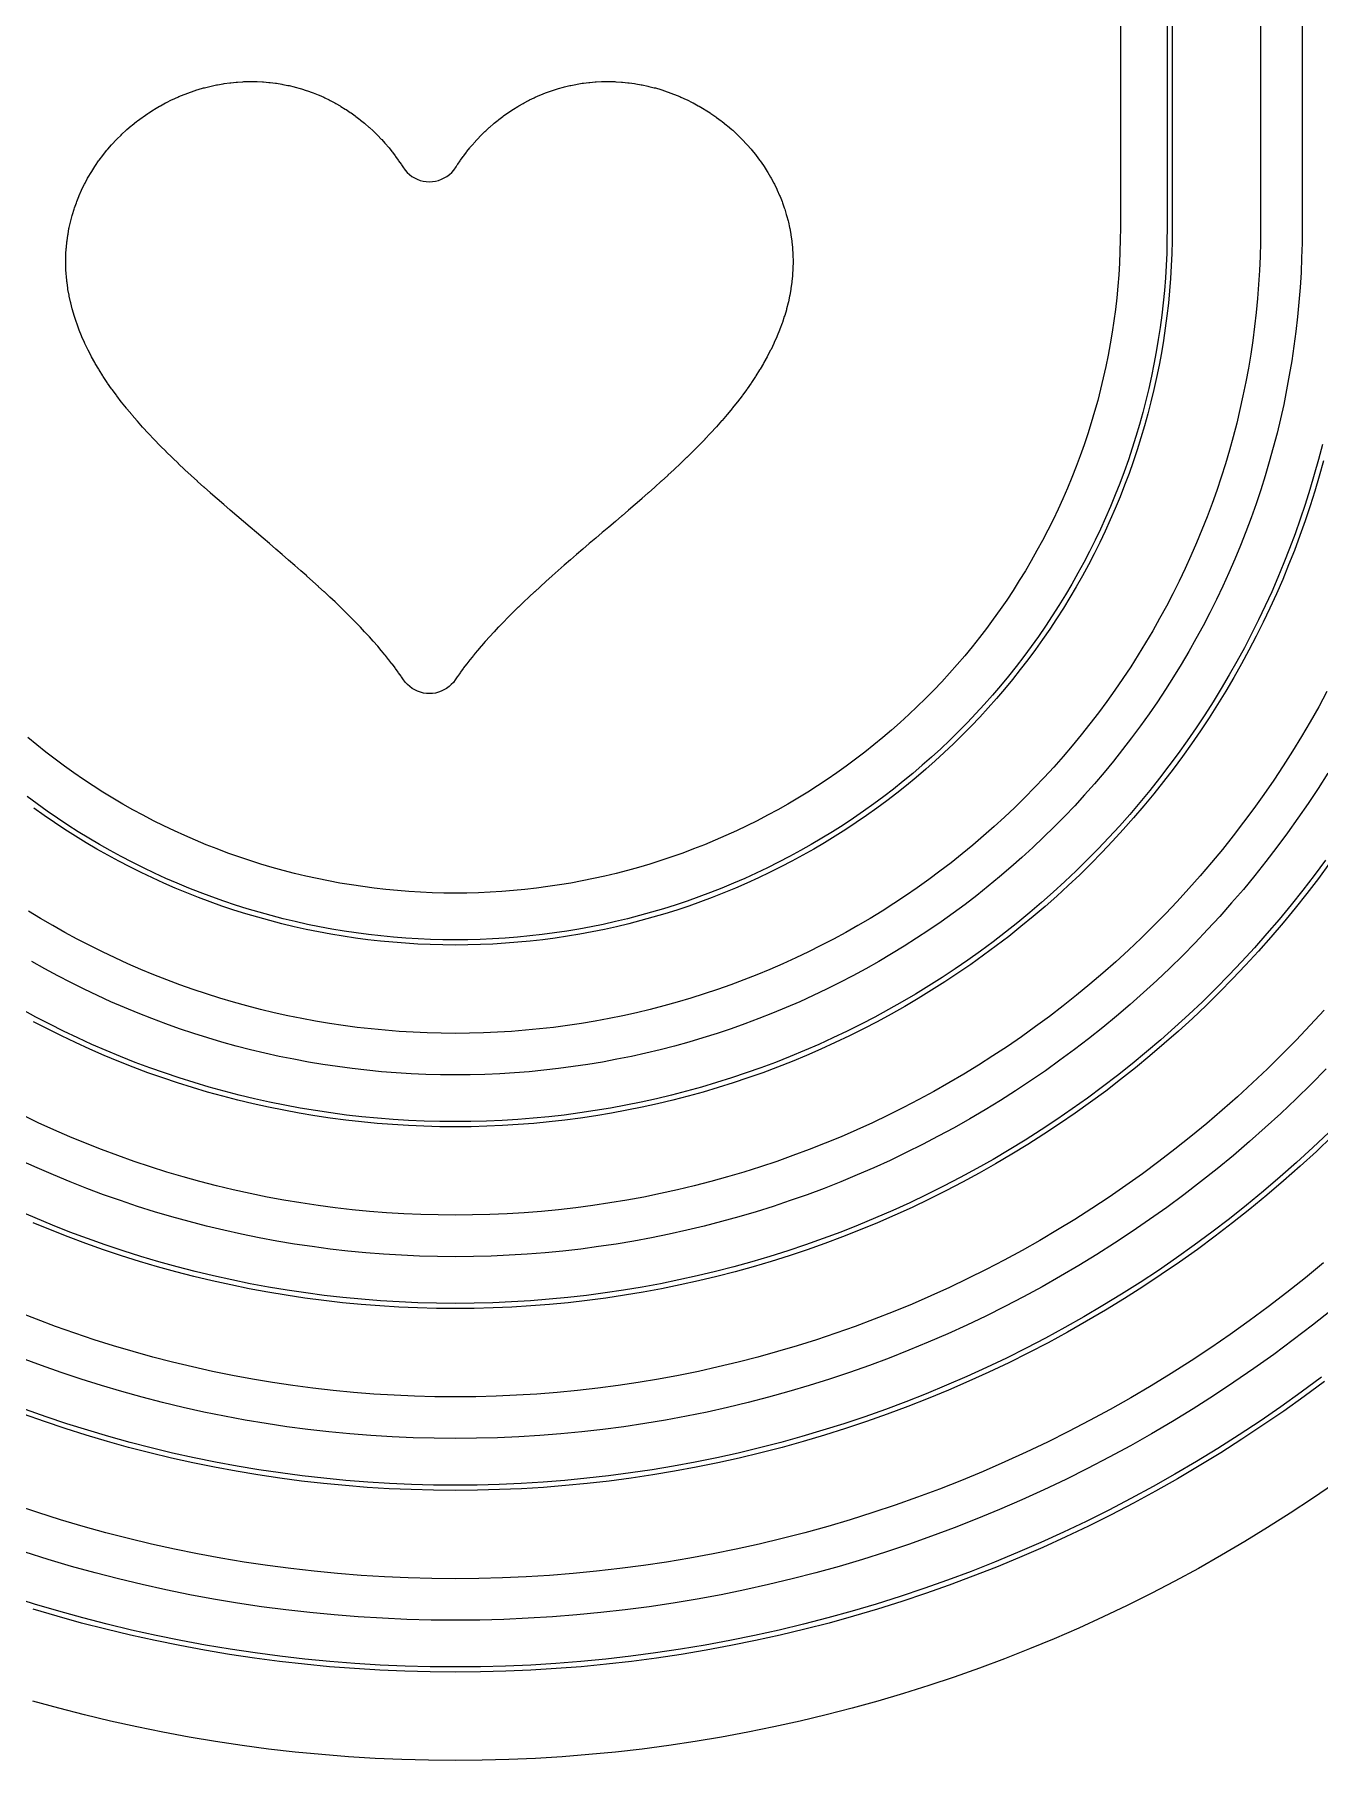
# Model space of a CAD drawing. Header units: metres. Extents: x 9 to 1211, y 9 to 2781.
# Drawn here: x 835 to 1082.3, y 1401 to 1733.3 of the extents above; entities that cross this region are included whole.
import ezdxf

# ---------------------------------------------------------------- set-up
doc = ezdxf.new("R2010")
doc.units = ezdxf.units.M
for name, color, linetype in [('ACIKLIK', 5, 'Continuous'), ('CAM_SABLON', 4, 'Continuous'), ('DIS_KENAR_V91_Z3', 1, 'Continuous'), ('LAMBA_T4_Z4', 3, 'Continuous')]:
    doc.layers.add(name, color=color, linetype=linetype)

msp = doc.modelspace()

# ---------------------------------------------------------------- linework, layer by layer
at = {"layer": 'ACIKLIK'}
for points in [[(1044, 2485.88), (1044, 1696.12), (1043.98, 1693.77), (1043.92, 1691.53), (1043.82, 1689.3), (1043.69, 1687.07), (1043.51, 1684.84), (1043.3, 1682.62), (1043.04, 1680.4), (1042.75, 1678.19), (1042.42, 1675.98), (1042.05, 1673.77), (1041.65, 1671.58), (1041.2, 1669.39), (1040.72, 1667.21), (1040.2, 1665.03), (1039.64, 1662.87), (1039.04, 1660.72), (1038.41, 1658.58), (1037.73, 1656.45), (1037.03, 1654.33), (1036.28, 1652.22), (1035.5, 1650.13), (1034.68, 1648.05), (1033.82, 1645.99), (1032.93, 1643.94), (1032.01, 1641.91), (1031.04, 1639.89), (1030.05, 1637.89), (1029.02, 1635.91), (1027.95, 1633.94), (1026.85, 1632), (1025.72, 1630.08), (1024.55, 1628.17), (1023.35, 1626.29), (1022.12, 1624.42), (1020.85, 1622.58), (1019.55, 1620.76), (1018.22, 1618.97), (1016.86, 1617.2), (1015.47, 1615.45), (1014.05, 1613.72), (1012.6, 1612.03), (1011.12, 1610.35), (1009.61, 1608.7), (1008.07, 1607.08), (1006.51, 1605.49), (1004.92, 1603.93), (1003.3, 1602.39), (1001.65, 1600.88), (999.97, 1599.4), (998.28, 1597.95), (996.55, 1596.53), (994.8, 1595.14), (993.03, 1593.78), (991.24, 1592.45), (989.42, 1591.15), (987.58, 1589.88), (985.71, 1588.65), (983.83, 1587.45), (981.92, 1586.28), (980, 1585.15), (978.06, 1584.05), (976.09, 1582.98), (974.11, 1581.95), (972.11, 1580.96), (970.09, 1579.99), (968.06, 1579.07), (966.01, 1578.18), (963.95, 1577.32), (961.87, 1576.5), (959.78, 1575.72), (957.67, 1574.97), (955.55, 1574.27), (953.42, 1573.59), (951.28, 1572.96), (949.13, 1572.36), (946.97, 1571.8), (944.79, 1571.28), (942.61, 1570.8), (940.42, 1570.35), (938.23, 1569.95), (936.02, 1569.58), (933.81, 1569.25), (931.6, 1568.96), (929.38, 1568.7), (927.16, 1568.49), (924.93, 1568.31), (922.7, 1568.18), (920.47, 1568.08), (918.23, 1568.02), (916, 1568), (913.77, 1568.02), (911.53, 1568.08), (909.3, 1568.18), (907.07, 1568.31), (904.84, 1568.49), (902.62, 1568.7), (900.4, 1568.96), (898.19, 1569.25), (895.98, 1569.58), (893.77, 1569.95), (891.58, 1570.35), (889.39, 1570.8), (887.21, 1571.28), (885.03, 1571.8), (882.87, 1572.36), (880.72, 1572.96), (878.58, 1573.59), (876.45, 1574.27), (874.33, 1574.97), (872.22, 1575.72), (870.13, 1576.5), (868.05, 1577.32), (865.99, 1578.18), (863.94, 1579.07), (861.91, 1579.99), (859.89, 1580.96), (857.89, 1581.95), (855.91, 1582.98), (853.94, 1584.05), (852, 1585.15), (850.08, 1586.28), (848.17, 1587.45), (846.29, 1588.65), (844.42, 1589.88), (842.58, 1591.15), (840.76, 1592.45), (838.97, 1593.78), (837.2, 1595.14), (835.45, 1596.53), (833.72, 1597.95)], [(1079, 2485.88), (1079, 1696.12), (1078.97, 1693.16), (1078.9, 1690.31), (1078.78, 1687.47), (1078.6, 1684.63), (1078.38, 1681.79), (1078.11, 1678.96), (1077.78, 1676.14), (1077.41, 1673.31), (1076.99, 1670.5), (1076.52, 1667.7), (1076, 1664.9), (1075.44, 1662.11), (1074.82, 1659.33), (1074.16, 1656.57), (1073.44, 1653.81), (1072.68, 1651.07), (1071.88, 1648.34), (1071.02, 1645.63), (1070.12, 1642.93), (1069.17, 1640.25), (1068.17, 1637.59), (1067.13, 1634.94), (1066.04, 1632.31), (1064.91, 1629.7), (1063.73, 1627.11), (1062.5, 1624.55), (1061.23, 1622), (1059.92, 1619.48), (1058.56, 1616.98), (1057.16, 1614.5), (1055.72, 1612.05), (1054.23, 1609.62), (1052.7, 1607.22), (1051.13, 1604.85), (1049.52, 1602.51), (1047.87, 1600.19), (1046.18, 1597.9), (1044.44, 1595.65), (1042.67, 1593.42), (1040.86, 1591.23), (1039.02, 1589.06), (1037.13, 1586.93), (1035.21, 1584.83), (1033.25, 1582.77), (1031.26, 1580.74), (1029.23, 1578.75), (1027.17, 1576.79), (1025.07, 1574.87), (1022.94, 1572.98), (1020.77, 1571.14), (1018.58, 1569.33), (1016.35, 1567.56), (1014.1, 1565.82), (1011.81, 1564.13), (1009.49, 1562.48), (1007.15, 1560.87), (1004.78, 1559.3), (1002.38, 1557.77), (999.95, 1556.28), (997.5, 1554.84), (995.02, 1553.44), (992.52, 1552.08), (990, 1550.77), (987.45, 1549.5), (984.89, 1548.27), (982.3, 1547.09), (979.69, 1545.96), (977.06, 1544.87), (974.41, 1543.83), (971.75, 1542.83), (969.07, 1541.88), (966.37, 1540.98), (963.66, 1540.12), (960.93, 1539.32), (958.19, 1538.56), (955.43, 1537.84), (952.67, 1537.18), (949.89, 1536.56), (947.1, 1536), (944.3, 1535.48), (941.5, 1535.01), (938.69, 1534.59), (935.86, 1534.22), (933.04, 1533.89), (930.21, 1533.62), (927.37, 1533.4), (924.53, 1533.22), (921.69, 1533.1), (918.84, 1533.03), (916, 1533), (913.16, 1533.03), (910.31, 1533.1), (907.47, 1533.22), (904.63, 1533.4), (901.79, 1533.62), (898.96, 1533.89), (896.14, 1534.22), (893.31, 1534.59), (890.5, 1535.01), (887.7, 1535.48), (884.9, 1536), (882.11, 1536.56), (879.33, 1537.18), (876.57, 1537.84), (873.81, 1538.56), (871.07, 1539.32), (868.34, 1540.12), (865.63, 1540.98), (862.93, 1541.88), (860.25, 1542.83), (857.59, 1543.83), (854.94, 1544.87), (852.31, 1545.96), (849.7, 1547.09), (847.11, 1548.27), (844.55, 1549.5), (842, 1550.77), (839.48, 1552.08), (836.98, 1553.44), (834.5, 1554.84)], [(1083.91, 1591.08), (1082.06, 1588.16), (1080.15, 1585.28), (1078.19, 1582.43), (1076.18, 1579.62), (1074.13, 1576.84), (1072.03, 1574.1), (1069.87, 1571.4), (1067.68, 1568.73), (1065.43, 1566.1), (1063.14, 1563.51), (1060.81, 1560.97), (1058.43, 1558.46), (1056.01, 1555.99), (1053.54, 1553.57), (1051.03, 1551.19), (1048.49, 1548.86), (1045.9, 1546.57), (1043.27, 1544.32), (1040.6, 1542.13), (1037.9, 1539.97), (1035.16, 1537.87), (1032.38, 1535.82), (1029.57, 1533.81), (1026.72, 1531.85), (1023.84, 1529.94), (1020.92, 1528.09), (1017.98, 1526.28), (1015, 1524.53), (1011.99, 1522.83), (1008.95, 1521.18), (1005.89, 1519.58), (1002.8, 1518.04), (999.68, 1516.55), (996.53, 1515.12), (993.36, 1513.74), (990.17, 1512.42), (986.96, 1511.15), (983.72, 1509.94), (980.46, 1508.79), (977.19, 1507.69), (973.89, 1506.65), (970.58, 1505.67), (967.25, 1504.75), (963.9, 1503.88), (960.54, 1503.08), (957.17, 1502.33), (953.78, 1501.64), (950.38, 1501.01), (946.97, 1500.44), (943.56, 1499.93), (940.13, 1499.48), (936.7, 1499.09), (933.26, 1498.75), (929.81, 1498.48), (926.36, 1498.27), (922.91, 1498.12), (919.46, 1498.03), (916, 1498), (912.54, 1498.03), (909.09, 1498.12), (905.64, 1498.27), (902.19, 1498.48), (898.74, 1498.75), (895.3, 1499.09), (891.87, 1499.48), (888.44, 1499.93), (885.03, 1500.44), (881.62, 1501.01), (878.22, 1501.64), (874.83, 1502.33), (871.46, 1503.08), (868.1, 1503.88), (864.75, 1504.75), (861.42, 1505.67), (858.11, 1506.65), (854.81, 1507.69), (851.54, 1508.79), (848.28, 1509.94), (845.04, 1511.15), (841.83, 1512.42), (838.64, 1513.74), (835.47, 1515.12), (832.32, 1516.55)], [(1083.61, 1534.15), (1080.76, 1531.24), (1077.85, 1528.39), (1074.9, 1525.6), (1071.91, 1522.85), (1068.86, 1520.15), (1065.77, 1517.51), (1062.63, 1514.93), (1059.45, 1512.39), (1056.22, 1509.92), (1052.95, 1507.5), (1049.64, 1505.14), (1046.29, 1502.84), (1042.9, 1500.59), (1039.47, 1498.41), (1036, 1496.28), (1032.5, 1494.22), (1028.96, 1492.21), (1025.39, 1490.27), (1021.78, 1488.4), (1018.14, 1486.58), (1014.47, 1484.83), (1010.77, 1483.14), (1007.04, 1481.52), (1003.28, 1479.97), (999.5, 1478.48), (995.69, 1477.05), (991.86, 1475.7), (988, 1474.4), (984.12, 1473.18), (980.22, 1472.03), (976.3, 1470.94), (972.37, 1469.92), (968.41, 1468.97), (964.44, 1468.09), (960.46, 1467.28), (956.46, 1466.54), (952.45, 1465.87), (948.43, 1465.27), (944.4, 1464.74), (940.36, 1464.28), (936.31, 1463.89), (932.25, 1463.57), (928.19, 1463.32), (924.13, 1463.14), (920.07, 1463.04), (916, 1463), (911.93, 1463.04), (907.87, 1463.14), (903.81, 1463.32), (899.75, 1463.57), (895.69, 1463.89), (891.64, 1464.28), (887.6, 1464.74), (883.57, 1465.27), (879.55, 1465.87), (875.54, 1466.54), (871.54, 1467.28), (867.56, 1468.09), (863.59, 1468.97), (859.63, 1469.92), (855.7, 1470.94), (851.78, 1472.03), (847.88, 1473.18), (844, 1474.4), (840.14, 1475.7), (836.31, 1477.05), (832.5, 1478.48)], [(1084.66, 1487.73), (1081, 1484.81), (1077.29, 1481.97), (1073.53, 1479.18), (1069.72, 1476.47), (1065.86, 1473.82), (1061.96, 1471.24), (1058.02, 1468.72), (1054.03, 1466.28), (1050, 1463.91), (1045.93, 1461.6), (1041.82, 1459.37), (1037.67, 1457.21), (1033.48, 1455.12), (1029.26, 1453.11), (1025.01, 1451.17), (1020.72, 1449.31), (1016.39, 1447.52), (1012.04, 1445.8), (1007.66, 1444.16), (1003.25, 1442.6), (998.82, 1441.12), (994.36, 1439.71), (989.87, 1438.38), (985.36, 1437.13), (980.83, 1435.96), (976.29, 1434.87), (971.72, 1433.86), (967.14, 1432.92), (962.54, 1432.07), (957.92, 1431.3), (953.3, 1430.61), (948.66, 1430), (944.01, 1429.47), (939.36, 1429.02), (934.69, 1428.65), (930.03, 1428.37), (925.35, 1428.16), (920.68, 1428.04), (916, 1428), (911.32, 1428.04), (906.65, 1428.16), (901.97, 1428.37), (897.31, 1428.65), (892.64, 1429.02), (887.99, 1429.47), (883.34, 1430), (878.7, 1430.61), (874.08, 1431.3), (869.46, 1432.07), (864.86, 1432.92), (860.28, 1433.86), (855.71, 1434.87), (851.17, 1435.96), (846.64, 1437.13), (842.13, 1438.38), (837.64, 1439.71), (833.18, 1441.12)]]:
    msp.add_lwpolyline(points, dxfattribs=at)
at = {"layer": 'CAM_SABLON'}
for points in [[(1053, 2485.92), (1053, 1696.08), (1052.98, 1693.61), (1052.92, 1691.22), (1052.81, 1688.83), (1052.67, 1686.44), (1052.48, 1684.06), (1052.25, 1681.68), (1051.98, 1679.3), (1051.67, 1676.93), (1051.31, 1674.57), (1050.92, 1672.21), (1050.48, 1669.86), (1050.01, 1667.52), (1049.49, 1665.18), (1048.93, 1662.86), (1048.33, 1660.54), (1047.69, 1658.24), (1047.01, 1655.95), (1046.29, 1653.66), (1045.54, 1651.4), (1044.74, 1649.14), (1043.9, 1646.9), (1043.02, 1644.68), (1042.11, 1642.47), (1041.16, 1640.28), (1040.16, 1638.1), (1039.13, 1635.94), (1038.07, 1633.8), (1036.96, 1631.68), (1035.82, 1629.58), (1034.64, 1627.5), (1033.43, 1625.44), (1032.18, 1623.4), (1030.9, 1621.38), (1029.58, 1619.39), (1028.22, 1617.42), (1026.83, 1615.47), (1025.41, 1613.55), (1023.96, 1611.65), (1022.47, 1609.78), (1020.95, 1607.94), (1019.39, 1606.12), (1017.81, 1604.33), (1016.19, 1602.57), (1014.55, 1600.83), (1012.87, 1599.13), (1011.17, 1597.45), (1009.43, 1595.81), (1007.67, 1594.19), (1005.88, 1592.61), (1004.06, 1591.05), (1002.22, 1589.53), (1000.35, 1588.04), (998.45, 1586.59), (996.53, 1585.17), (994.58, 1583.78), (992.61, 1582.42), (990.62, 1581.1), (988.6, 1579.82), (986.56, 1578.57), (984.5, 1577.36), (982.42, 1576.18), (980.32, 1575.04), (978.2, 1573.93), (976.06, 1572.87), (973.9, 1571.84), (971.72, 1570.84), (969.53, 1569.89), (967.32, 1568.98), (965.1, 1568.1), (962.86, 1567.26), (960.6, 1566.46), (958.34, 1565.71), (956.05, 1564.99), (953.76, 1564.31), (951.46, 1563.67), (949.14, 1563.07), (946.82, 1562.51), (944.48, 1561.99), (942.14, 1561.52), (939.79, 1561.08), (937.43, 1560.69), (935.07, 1560.33), (932.7, 1560.02), (930.32, 1559.75), (927.94, 1559.52), (925.56, 1559.33), (923.17, 1559.19), (920.78, 1559.08), (918.39, 1559.02), (916, 1559), (913.61, 1559.02), (911.22, 1559.08), (908.83, 1559.19), (906.44, 1559.33), (904.06, 1559.52), (901.68, 1559.75), (899.3, 1560.02), (896.93, 1560.33), (894.57, 1560.69), (892.21, 1561.08), (889.86, 1561.52), (887.52, 1561.99), (885.18, 1562.51), (882.86, 1563.07), (880.54, 1563.67), (878.24, 1564.31), (875.95, 1564.99), (873.66, 1565.71), (871.4, 1566.46), (869.14, 1567.26), (866.9, 1568.1), (864.68, 1568.98), (862.47, 1569.89), (860.28, 1570.84), (858.1, 1571.84), (855.94, 1572.87), (853.8, 1573.93), (851.68, 1575.04), (849.58, 1576.18), (847.5, 1577.36), (845.44, 1578.57), (843.4, 1579.82), (841.38, 1581.1), (839.39, 1582.42), (837.42, 1583.78), (835.47, 1585.17), (833.55, 1586.59)], [(1082.89, 1654.39), (1082.14, 1651.48), (1081.34, 1648.59), (1080.48, 1645.71), (1079.58, 1642.85), (1078.63, 1640), (1077.63, 1637.17), (1076.58, 1634.36), (1075.47, 1631.57), (1074.33, 1628.79), (1073.13, 1626.04), (1071.88, 1623.31), (1070.59, 1620.6), (1069.25, 1617.91), (1067.87, 1615.25), (1066.43, 1612.61), (1064.96, 1610), (1063.43, 1607.41), (1061.86, 1604.85), (1060.25, 1602.32), (1058.59, 1599.82), (1056.89, 1597.35), (1055.15, 1594.9), (1053.36, 1592.49), (1051.54, 1590.11), (1049.67, 1587.76), (1047.76, 1585.44), (1045.81, 1583.16), (1043.82, 1580.91), (1041.79, 1578.7), (1039.73, 1576.52), (1037.62, 1574.38), (1035.48, 1572.27), (1033.3, 1570.21), (1031.09, 1568.18), (1028.84, 1566.19), (1026.56, 1564.24), (1024.24, 1562.33), (1021.89, 1560.46), (1019.51, 1558.64), (1017.1, 1556.85), (1014.65, 1555.11), (1012.18, 1553.41), (1009.68, 1551.75), (1007.15, 1550.14), (1004.59, 1548.57), (1002, 1547.04), (999.39, 1545.57), (996.75, 1544.13), (994.09, 1542.75), (991.4, 1541.41), (988.69, 1540.12), (985.96, 1538.87), (983.21, 1537.67), (980.43, 1536.53), (977.64, 1535.42), (974.83, 1534.37), (972, 1533.37), (969.15, 1532.42), (966.29, 1531.52), (963.41, 1530.66), (960.52, 1529.86), (957.61, 1529.11), (954.69, 1528.41), (951.76, 1527.76), (948.82, 1527.16), (945.87, 1526.61), (942.91, 1526.12), (939.94, 1525.67), (936.96, 1525.28), (933.98, 1524.94), (930.99, 1524.66), (928, 1524.42), (925, 1524.24), (922, 1524.11), (919, 1524.03), (916, 1524), (913, 1524.03), (910, 1524.11), (907, 1524.24), (904, 1524.42), (901.01, 1524.66), (898.02, 1524.94), (895.04, 1525.28), (892.06, 1525.67), (889.09, 1526.12), (886.13, 1526.61), (883.18, 1527.16), (880.24, 1527.76), (877.31, 1528.41), (874.39, 1529.11), (871.48, 1529.86), (868.59, 1530.66), (865.71, 1531.52), (862.85, 1532.42), (860, 1533.37), (857.17, 1534.37), (854.36, 1535.42), (851.57, 1536.53), (848.79, 1537.67), (846.04, 1538.87), (843.31, 1540.12), (840.6, 1541.41), (837.91, 1542.75), (835.25, 1544.13), (832.61, 1545.57)], [(1083.47, 1574.33), (1081.32, 1571.42), (1079.12, 1568.56), (1076.87, 1565.73), (1074.57, 1562.94), (1072.22, 1560.2), (1069.83, 1557.49), (1067.39, 1554.83), (1064.9, 1552.21), (1062.37, 1549.63), (1059.79, 1547.1), (1057.17, 1544.61), (1054.51, 1542.17), (1051.8, 1539.78), (1049.06, 1537.43), (1046.27, 1535.13), (1043.44, 1532.88), (1040.58, 1530.68), (1037.67, 1528.53), (1034.73, 1526.44), (1031.75, 1524.39), (1028.74, 1522.4), (1025.69, 1520.45), (1022.61, 1518.57), (1019.5, 1516.73), (1016.36, 1514.95), (1013.18, 1513.23), (1009.98, 1511.56), (1006.74, 1509.95), (1003.48, 1508.39), (1000.19, 1506.9), (996.88, 1505.46), (993.54, 1504.07), (990.18, 1502.75), (986.8, 1501.48), (983.39, 1500.28), (979.97, 1499.13), (976.52, 1498.05), (973.06, 1497.02), (969.58, 1496.05), (966.08, 1495.15), (962.56, 1494.31), (959.04, 1493.52), (955.5, 1492.8), (951.95, 1492.15), (948.38, 1491.55), (944.81, 1491.02), (941.23, 1490.54), (937.64, 1490.13), (934.04, 1489.79), (930.44, 1489.5), (926.83, 1489.28), (923.22, 1489.13), (919.61, 1489.03), (916, 1489), (912.39, 1489.03), (908.78, 1489.13), (905.17, 1489.28), (901.56, 1489.5), (897.96, 1489.79), (894.36, 1490.13), (890.77, 1490.54), (887.19, 1491.02), (883.62, 1491.55), (880.05, 1492.15), (876.5, 1492.8), (872.96, 1493.52), (869.44, 1494.31), (865.92, 1495.15), (862.42, 1496.05), (858.94, 1497.02), (855.48, 1498.05), (852.03, 1499.13), (848.61, 1500.28), (845.2, 1501.48), (841.82, 1502.75), (838.46, 1504.07), (835.12, 1505.46), (831.81, 1506.9)], [(1084.11, 1521.92), (1081.04, 1519.01), (1077.93, 1516.16), (1074.77, 1513.36), (1071.55, 1510.62), (1068.3, 1507.93), (1064.99, 1505.3), (1061.64, 1502.73), (1058.24, 1500.22), (1054.81, 1497.77), (1051.32, 1495.37), (1047.8, 1493.04), (1044.24, 1490.77), (1040.64, 1488.57), (1037, 1486.42), (1033.32, 1484.34), (1029.61, 1482.33), (1025.87, 1480.38), (1022.09, 1478.49), (1018.27, 1476.67), (1014.43, 1474.92), (1010.56, 1473.24), (1006.65, 1471.62), (1002.72, 1470.07), (998.77, 1468.6), (994.79, 1467.19), (990.78, 1465.84), (986.75, 1464.57), (982.7, 1463.38), (978.63, 1462.25), (974.54, 1461.19), (970.44, 1460.2), (966.31, 1459.29), (962.18, 1458.45), (958.02, 1457.68), (953.86, 1456.98), (949.68, 1456.36), (945.49, 1455.8), (941.3, 1455.33), (937.09, 1454.92), (932.88, 1454.59), (928.67, 1454.33), (924.45, 1454.15), (920.22, 1454.04), (916, 1454), (911.78, 1454.04), (907.55, 1454.15), (903.33, 1454.33), (899.12, 1454.59), (894.91, 1454.92), (890.7, 1455.33), (886.51, 1455.8), (882.32, 1456.36), (878.14, 1456.98), (873.98, 1457.68), (869.82, 1458.45), (865.69, 1459.29), (861.56, 1460.2), (857.46, 1461.19), (853.37, 1462.25), (849.3, 1463.38), (845.25, 1464.57), (841.22, 1465.84), (837.21, 1467.19), (833.23, 1468.6)], [(1082.7, 1474.78), (1078.82, 1471.9), (1074.88, 1469.1), (1070.9, 1466.36), (1066.86, 1463.69), (1062.79, 1461.09), (1058.67, 1458.57), (1054.5, 1456.11), (1050.29, 1453.73), (1046.04, 1451.42), (1041.76, 1449.19), (1037.43, 1447.03), (1033.06, 1444.95), (1028.67, 1442.95), (1024.23, 1441.02), (1019.77, 1439.17), (1015.27, 1437.4), (1010.74, 1435.71), (1006.18, 1434.09), (1001.6, 1432.56), (996.99, 1431.1), (992.35, 1429.73), (987.69, 1428.44), (983.01, 1427.23), (978.31, 1426.1), (973.59, 1425.05), (968.85, 1424.09), (964.1, 1423.21), (959.33, 1422.41), (954.55, 1421.7), (949.76, 1421.07), (944.95, 1420.52), (940.14, 1420.05), (935.32, 1419.68), (930.5, 1419.38), (925.67, 1419.17), (920.83, 1419.04), (916, 1419), (911.17, 1419.04), (906.33, 1419.17), (901.5, 1419.38), (896.68, 1419.68), (891.86, 1420.05), (887.05, 1420.52), (882.24, 1421.07), (877.45, 1421.7), (872.67, 1422.41), (867.9, 1423.21), (863.15, 1424.09), (858.41, 1425.05), (853.69, 1426.1), (848.99, 1427.23), (844.31, 1428.44), (839.65, 1429.73), (835.01, 1431.1), (830.4, 1432.56)]]:
    msp.add_lwpolyline(points, dxfattribs=at)
at = {"layer": 'DIS_KENAR_V91_Z3'}
for points in [[(1071, 2486), (1071, 1696), (1070.98, 1693.29), (1070.91, 1690.59), (1070.79, 1687.89), (1070.62, 1685.19), (1070.41, 1682.49), (1070.15, 1679.8), (1069.84, 1677.11), (1069.49, 1674.43), (1069.09, 1671.75), (1068.65, 1669.08), (1068.15, 1666.42), (1067.61, 1663.77), (1067.03, 1661.13), (1066.4, 1658.5), (1065.72, 1655.88), (1065, 1653.28), (1064.23, 1650.68), (1063.41, 1648.1), (1062.56, 1645.54), (1061.65, 1642.99), (1060.7, 1640.45), (1059.71, 1637.94), (1058.68, 1635.44), (1057.6, 1632.96), (1056.48, 1630.49), (1055.31, 1628.05), (1054.11, 1625.63), (1052.86, 1623.23), (1051.57, 1620.85), (1050.23, 1618.5), (1048.86, 1616.17), (1047.45, 1613.86), (1045.99, 1611.58), (1044.5, 1609.33), (1042.97, 1607.1), (1041.4, 1604.89), (1039.79, 1602.72), (1038.14, 1600.57), (1036.46, 1598.46), (1034.74, 1596.37), (1032.98, 1594.31), (1031.19, 1592.28), (1029.36, 1590.29), (1027.5, 1588.33), (1025.6, 1586.4), (1023.67, 1584.5), (1021.71, 1582.64), (1019.72, 1580.81), (1017.69, 1579.02), (1015.63, 1577.26), (1013.54, 1575.54), (1011.43, 1573.86), (1009.28, 1572.21), (1007.11, 1570.6), (1004.9, 1569.03), (1002.67, 1567.5), (1000.42, 1566.01), (998.14, 1564.55), (995.83, 1563.14), (993.5, 1561.77), (991.15, 1560.43), (988.77, 1559.14), (986.37, 1557.89), (983.95, 1556.69), (981.51, 1555.52), (979.04, 1554.4), (976.56, 1553.32), (974.06, 1552.29), (971.55, 1551.3), (969.01, 1550.35), (966.46, 1549.44), (963.9, 1548.59), (961.32, 1547.77), (958.72, 1547), (956.12, 1546.28), (953.5, 1545.6), (950.87, 1544.97), (948.23, 1544.39), (945.58, 1543.85), (942.92, 1543.35), (940.25, 1542.91), (937.57, 1542.51), (934.89, 1542.16), (932.2, 1541.85), (929.51, 1541.59), (926.81, 1541.38), (924.11, 1541.21), (921.41, 1541.09), (918.71, 1541.02), (916, 1541), (913.29, 1541.02), (910.59, 1541.09), (907.89, 1541.21), (905.19, 1541.38), (902.49, 1541.59), (899.8, 1541.85), (897.11, 1542.16), (894.43, 1542.51), (891.75, 1542.91), (889.08, 1543.35), (886.42, 1543.85), (883.77, 1544.39), (881.13, 1544.97), (878.5, 1545.6), (875.88, 1546.28), (873.28, 1547), (870.68, 1547.77), (868.1, 1548.59), (865.54, 1549.44), (862.99, 1550.35), (860.45, 1551.3), (857.94, 1552.29), (855.44, 1553.32), (852.96, 1554.4), (850.49, 1555.52), (848.05, 1556.69), (845.63, 1557.89), (843.23, 1559.14), (840.85, 1560.43), (838.5, 1561.77), (836.17, 1563.14), (833.86, 1564.55)], [(1083.76, 1606.8), (1082.18, 1603.89), (1080.54, 1601), (1078.86, 1598.14), (1077.13, 1595.32), (1075.35, 1592.52), (1073.52, 1589.75), (1071.64, 1587.02), (1069.71, 1584.32), (1067.74, 1581.66), (1065.72, 1579.02), (1063.66, 1576.43), (1061.55, 1573.87), (1059.39, 1571.35), (1057.2, 1568.87), (1054.96, 1566.42), (1052.67, 1564.01), (1050.35, 1561.65), (1047.99, 1559.33), (1045.58, 1557.04), (1043.13, 1554.8), (1040.65, 1552.61), (1038.13, 1550.45), (1035.57, 1548.34), (1032.98, 1546.28), (1030.34, 1544.26), (1027.68, 1542.29), (1024.98, 1540.36), (1022.25, 1538.48), (1019.48, 1536.65), (1016.68, 1534.87), (1013.86, 1533.14), (1011, 1531.46), (1008.11, 1529.82), (1005.2, 1528.24), (1002.26, 1526.71), (999.29, 1525.23), (996.3, 1523.8), (993.28, 1522.43), (990.24, 1521.1), (987.18, 1519.84), (984.09, 1518.62), (980.98, 1517.46), (977.86, 1516.35), (974.71, 1515.3), (971.55, 1514.3), (968.37, 1513.36), (965.18, 1512.47), (961.97, 1511.64), (958.74, 1510.87), (955.5, 1510.15), (952.25, 1509.49), (948.99, 1508.89), (945.72, 1508.34), (942.44, 1507.85), (939.16, 1507.42), (935.86, 1507.04), (932.56, 1506.72), (929.25, 1506.46), (925.94, 1506.26), (922.63, 1506.12), (919.32, 1506.03), (916, 1506), (912.68, 1506.03), (909.37, 1506.12), (906.06, 1506.26), (902.75, 1506.46), (899.44, 1506.72), (896.14, 1507.04), (892.84, 1507.42), (889.56, 1507.85), (886.28, 1508.34), (883.01, 1508.89), (879.75, 1509.49), (876.5, 1510.15), (873.26, 1510.87), (870.03, 1511.64), (866.82, 1512.47), (863.63, 1513.36), (860.45, 1514.3), (857.29, 1515.3), (854.14, 1516.35), (851.02, 1517.46), (847.91, 1518.62), (844.82, 1519.84), (841.76, 1521.1), (838.72, 1522.43), (835.7, 1523.8), (832.71, 1525.23)], [(1083.21, 1545.45), (1080.55, 1542.55), (1077.85, 1539.7), (1075.1, 1536.9), (1072.3, 1534.15), (1069.45, 1531.45), (1066.55, 1528.79), (1063.61, 1526.19), (1060.63, 1523.64), (1057.6, 1521.14), (1054.52, 1518.7), (1051.41, 1516.31), (1048.25, 1513.97), (1045.05, 1511.69), (1041.82, 1509.47), (1038.54, 1507.3), (1035.23, 1505.19), (1031.88, 1503.14), (1028.5, 1501.14), (1025.08, 1499.21), (1021.63, 1497.34), (1018.15, 1495.52), (1014.63, 1493.77), (1011.09, 1492.08), (1007.52, 1490.45), (1003.91, 1488.89), (1000.29, 1487.38), (996.63, 1485.94), (992.95, 1484.57), (989.25, 1483.26), (985.53, 1482.01), (981.78, 1480.83), (978.02, 1479.72), (974.23, 1478.67), (970.43, 1477.68), (966.61, 1476.77), (962.78, 1475.92), (958.93, 1475.13), (955.07, 1474.42), (951.2, 1473.77), (947.31, 1473.19), (943.42, 1472.68), (939.52, 1472.23), (935.61, 1471.86), (931.7, 1471.55), (927.78, 1471.31), (923.85, 1471.14), (919.93, 1471.03), (916, 1471), (912.07, 1471.03), (908.15, 1471.14), (904.22, 1471.31), (900.3, 1471.55), (896.39, 1471.86), (892.48, 1472.23), (888.58, 1472.68), (884.69, 1473.19), (880.8, 1473.77), (876.93, 1474.42), (873.07, 1475.13), (869.22, 1475.92), (865.39, 1476.77), (861.57, 1477.68), (857.77, 1478.67), (853.98, 1479.72), (850.22, 1480.83), (846.47, 1482.01), (842.75, 1483.26), (839.05, 1484.57), (835.37, 1485.94), (831.71, 1487.38)], [(1083.12, 1496.83), (1079.62, 1493.94), (1076.07, 1491.12), (1072.47, 1488.35), (1068.82, 1485.66), (1065.13, 1483.02), (1061.39, 1480.45), (1057.61, 1477.95), (1053.78, 1475.51), (1049.91, 1473.14), (1046, 1470.83), (1042.05, 1468.6), (1038.06, 1466.43), (1034.04, 1464.34), (1029.98, 1462.31), (1025.88, 1460.36), (1021.75, 1458.48), (1017.59, 1456.67), (1013.4, 1454.93), (1009.18, 1453.27), (1004.93, 1451.68), (1000.65, 1450.17), (996.34, 1448.73), (992.02, 1447.36), (987.67, 1446.07), (983.29, 1444.86), (978.9, 1443.72), (974.49, 1442.66), (970.06, 1441.68), (965.61, 1440.78), (961.15, 1439.95), (956.67, 1439.2), (952.19, 1438.53), (947.69, 1437.94), (943.18, 1437.42), (938.66, 1436.99), (934.14, 1436.63), (929.61, 1436.36), (925.07, 1436.16), (920.54, 1436.04), (916, 1436), (911.46, 1436.04), (906.93, 1436.16), (902.39, 1436.36), (897.86, 1436.63), (893.34, 1436.99), (888.82, 1437.42), (884.31, 1437.94), (879.81, 1438.53), (875.33, 1439.2), (870.85, 1439.95), (866.39, 1440.78), (861.94, 1441.68), (857.51, 1442.66), (853.1, 1443.72), (848.71, 1444.86), (844.33, 1446.07), (839.98, 1447.36), (835.66, 1448.73), (831.35, 1450.17)], [(1085.21, 1454.35), (1080.96, 1451.43), (1076.67, 1448.59), (1072.33, 1445.83), (1067.94, 1443.14), (1063.5, 1440.52), (1059.02, 1437.99), (1054.49, 1435.53), (1049.93, 1433.15), (1045.32, 1430.86), (1040.67, 1428.64), (1035.99, 1426.5), (1031.27, 1424.45), (1026.51, 1422.48), (1021.72, 1420.59), (1016.9, 1418.79), (1012.04, 1417.07), (1007.16, 1415.44), (1002.25, 1413.89), (997.31, 1412.43), (992.35, 1411.05), (987.37, 1409.76), (982.36, 1408.56), (977.33, 1407.45), (972.29, 1406.42), (967.23, 1405.48), (962.15, 1404.63), (957.06, 1403.87), (951.95, 1403.2), (946.84, 1402.62), (941.71, 1402.12), (936.58, 1401.72), (931.44, 1401.4), (926.3, 1401.18), (921.15, 1401.04), (916, 1401), (910.85, 1401.04), (905.7, 1401.18), (900.56, 1401.4), (895.42, 1401.72), (890.29, 1402.12), (885.16, 1402.62), (880.05, 1403.2), (874.94, 1403.87), (869.85, 1404.63), (864.77, 1405.48), (859.71, 1406.42), (854.67, 1407.45), (849.64, 1408.56), (844.63, 1409.76), (839.65, 1411.05), (834.69, 1412.43)]]:
    msp.add_lwpolyline(points, dxfattribs=at)
msp.add_lwpolyline([(851.76, 1662.52), (851.68, 1662.62), (850.82, 1663.75), (850.75, 1663.85), (849.92, 1664.98), (849.84, 1665.09), (849.05, 1666.22), (848.97, 1666.34), (848.22, 1667.47), (848.14, 1667.6), (847.43, 1668.73), (847.35, 1668.86), (846.69, 1669.99), (846.6, 1670.14), (845.98, 1671.27), (845.9, 1671.42), (845.31, 1672.54), (845.23, 1672.7), (844.69, 1673.83), (844.62, 1673.99), (844.12, 1675.12), (844.04, 1675.29), (843.59, 1676.41), (843.52, 1676.59), (843.11, 1677.71), (843.04, 1677.9), (842.68, 1679.01), (842.61, 1679.21), (842.29, 1680.32), (842.23, 1680.52), (841.95, 1681.63), (841.9, 1681.84), (841.67, 1682.94), (841.63, 1683.16), (841.43, 1684.25), (841.4, 1684.47), (841.25, 1685.56), (841.22, 1685.79), (841.12, 1686.87), (841.1, 1687.1), (841.03, 1688.18), (841.02, 1688.42), (841, 1689.49), (841, 1689.72), (841.02, 1690.79), (841.03, 1691.03), (841.1, 1692.09), (841.12, 1692.33), (841.22, 1693.38), (841.25, 1693.62), (841.4, 1694.66), (841.44, 1694.9), (841.62, 1695.94), (841.67, 1696.17), (841.9, 1697.2), (841.96, 1697.43), (842.23, 1698.46), (842.3, 1698.68), (842.61, 1699.7), (842.68, 1699.92), (843.04, 1700.92), (843.12, 1701.14), (843.51, 1702.13), (843.6, 1702.35), (844.03, 1703.32), (844.13, 1703.53), (844.6, 1704.5), (844.71, 1704.7), (845.22, 1705.65), (845.33, 1705.85), (845.88, 1706.78), (846, 1706.97), (846.58, 1707.89), (846.71, 1708.08), (847.33, 1708.97), (847.46, 1709.15), (848.12, 1710.03), (848.25, 1710.2), (848.94, 1711.06), (849.08, 1711.23), (849.81, 1712.06), (849.95, 1712.22), (850.71, 1713.03), (850.86, 1713.18), (851.65, 1713.96), (851.8, 1714.11), (852.62, 1714.87), (852.78, 1715.01), (853.62, 1715.73), (853.78, 1715.87), (854.65, 1716.57), (854.82, 1716.7), (855.71, 1717.36), (855.89, 1717.48), (856.8, 1718.12), (856.98, 1718.23), (857.92, 1718.83), (858.1, 1718.94), (859.05, 1719.51), (859.24, 1719.61), (860.21, 1720.14), (860.4, 1720.24), (861.39, 1720.73), (861.58, 1720.82), (862.58, 1721.28), (862.78, 1721.36), (863.8, 1721.78), (864, 1721.86), (865.02, 1722.24), (865.22, 1722.31), (866.26, 1722.65), (866.46, 1722.72), (867.5, 1723.02), (867.72, 1723.08), (868.76, 1723.34), (868.97, 1723.39), (870.02, 1723.61), (870.24, 1723.65), (871.29, 1723.84), (871.5, 1723.87), (872.56, 1724.01), (872.78, 1724.04), (873.82, 1724.15), (874.05, 1724.16), (875.09, 1724.23), (875.31, 1724.24), (876.36, 1724.27), (876.58, 1724.27), (877.61, 1724.26), (877.84, 1724.25), (878.87, 1724.2), (879.09, 1724.18), (880.11, 1724.1), (880.33, 1724.07), (881.35, 1723.95), (881.57, 1723.92), (882.57, 1723.75), (882.79, 1723.71), (883.78, 1723.52), (883.99, 1723.47), (884.97, 1723.24), (885.18, 1723.18), (886.15, 1722.91), (886.36, 1722.85), (887.3, 1722.55), (887.51, 1722.48), (888.44, 1722.15), (888.65, 1722.07), (889.56, 1721.7), (889.76, 1721.62), (890.66, 1721.23), (890.85, 1721.14), (891.73, 1720.71), (891.92, 1720.62), (892.78, 1720.16), (892.96, 1720.06), (893.8, 1719.58), (893.98, 1719.48), (894.8, 1718.97), (894.97, 1718.86), (895.77, 1718.33), (895.93, 1718.21), (896.71, 1717.66), (896.86, 1717.54), (897.62, 1716.97), (897.77, 1716.85), (898.5, 1716.25), (898.64, 1716.13), (899.35, 1715.51), (899.48, 1715.39), (900.16, 1714.76), (900.3, 1714.63), (900.95, 1713.99), (901.08, 1713.86), (901.71, 1713.2), (901.83, 1713.08), (902.43, 1712.41), (902.54, 1712.28), (903.12, 1711.6), (903.23, 1711.47), (903.78, 1710.79), (903.88, 1710.66), (904.4, 1709.97), (904.5, 1709.84), (904.99, 1709.15), (905.08, 1709.02), (905.55, 1708.33), (905.64, 1708.2), (905.87, 1707.84), (906.31, 1707.23), (906.7, 1706.78), (907.14, 1706.37), (907.62, 1706.01), (908.13, 1705.7), (908.67, 1705.44), (909.23, 1705.23), (909.81, 1705.09), (910.4, 1705), (911, 1704.97), (911.6, 1705), (912.19, 1705.09), (912.77, 1705.23), (913.33, 1705.44), (913.87, 1705.7), (914.38, 1706.01), (914.86, 1706.37), (915.3, 1706.78), (915.69, 1707.23), (916.13, 1707.84), (916.36, 1708.2), (916.45, 1708.33), (916.92, 1709.02), (917.01, 1709.15), (917.5, 1709.84), (917.6, 1709.97), (918.12, 1710.66), (918.22, 1710.79), (918.77, 1711.47), (918.88, 1711.6), (919.46, 1712.28), (919.57, 1712.41), (920.17, 1713.08), (920.29, 1713.2), (920.92, 1713.86), (921.05, 1713.99), (921.7, 1714.63), (921.84, 1714.76), (922.52, 1715.39), (922.65, 1715.51), (923.36, 1716.13), (923.5, 1716.25), (924.23, 1716.85), (924.38, 1716.97), (925.14, 1717.54), (925.29, 1717.66), (926.07, 1718.21), (926.23, 1718.33), (927.03, 1718.86), (927.2, 1718.97), (928.02, 1719.48), (928.2, 1719.58), (929.04, 1720.06), (929.22, 1720.16), (930.08, 1720.62), (930.27, 1720.71), (931.15, 1721.14), (931.34, 1721.23), (932.24, 1721.62), (932.44, 1721.7), (933.35, 1722.07), (933.56, 1722.15), (934.49, 1722.48), (934.7, 1722.55), (935.64, 1722.85), (935.85, 1722.91), (936.82, 1723.18), (937.03, 1723.24), (938.01, 1723.47), (938.22, 1723.52), (939.21, 1723.71), (939.43, 1723.75), (940.43, 1723.92), (940.65, 1723.95), (941.67, 1724.07), (941.89, 1724.1), (942.91, 1724.18), (943.13, 1724.2), (944.16, 1724.25), (944.39, 1724.26), (945.42, 1724.27), (945.64, 1724.27), (946.69, 1724.24), (946.91, 1724.23), (947.95, 1724.16), (948.18, 1724.15), (949.23, 1724.04), (949.44, 1724.01), (950.5, 1723.87), (950.71, 1723.84), (951.76, 1723.65), (951.98, 1723.61), (953.03, 1723.39), (953.24, 1723.34), (954.28, 1723.08), (954.5, 1723.02), (955.54, 1722.72), (955.74, 1722.65), (956.78, 1722.31), (956.98, 1722.24), (958, 1721.86), (958.2, 1721.78), (959.22, 1721.36), (959.42, 1721.28), (960.42, 1720.82), (960.61, 1720.73), (961.6, 1720.24), (961.79, 1720.14), (962.76, 1719.61), (962.95, 1719.51), (963.9, 1718.94), (964.08, 1718.83), (965.02, 1718.23), (965.2, 1718.12), (966.11, 1717.48), (966.29, 1717.36), (967.18, 1716.7), (967.35, 1716.57), (968.22, 1715.87), (968.38, 1715.73), (969.22, 1715.01), (969.38, 1714.87), (970.2, 1714.11), (970.35, 1713.96), (971.14, 1713.18), (971.29, 1713.03), (972.05, 1712.22), (972.19, 1712.06), (972.92, 1711.23), (973.06, 1711.06), (973.75, 1710.2), (973.88, 1710.03), (974.54, 1709.15), (974.67, 1708.97), (975.29, 1708.08), (975.42, 1707.89), (976, 1706.97), (976.12, 1706.78), (976.67, 1705.85), (976.78, 1705.65), (977.29, 1704.7), (977.4, 1704.5), (977.87, 1703.53), (977.97, 1703.32), (978.4, 1702.35), (978.49, 1702.13), (978.88, 1701.14), (978.96, 1700.92), (979.32, 1699.92), (979.39, 1699.7), (979.7, 1698.68), (979.77, 1698.46), (980.04, 1697.43), (980.1, 1697.2), (980.33, 1696.17), (980.38, 1695.94), (980.56, 1694.9), (980.6, 1694.66), (980.75, 1693.62), (980.78, 1693.38), (980.88, 1692.33), (980.9, 1692.09), (980.97, 1691.03), (980.98, 1690.79), (981, 1689.72), (981, 1689.49), (980.98, 1688.42), (980.97, 1688.18), (980.9, 1687.1), (980.88, 1686.87), (980.78, 1685.79), (980.75, 1685.56), (980.6, 1684.47), (980.57, 1684.25), (980.37, 1683.16), (980.33, 1682.94), (980.1, 1681.84), (980.05, 1681.63), (979.77, 1680.52), (979.71, 1680.32), (979.39, 1679.21), (979.32, 1679.01), (978.96, 1677.9), (978.89, 1677.71), (978.48, 1676.59), (978.41, 1676.41), (977.96, 1675.29), (977.88, 1675.12), (977.38, 1673.99), (977.31, 1673.83), (976.77, 1672.7), (976.69, 1672.54), (976.1, 1671.42), (976.02, 1671.27), (975.4, 1670.14), (975.31, 1669.99), (974.65, 1668.86), (974.57, 1668.73), (973.86, 1667.6), (973.78, 1667.47), (973.03, 1666.34), (972.95, 1666.22), (972.16, 1665.09), (972.08, 1664.98), (971.25, 1663.85), (971.18, 1663.75), (970.31, 1662.61), (970.24, 1662.52), (969.37, 1661.43), (969.3, 1661.34), (968.37, 1660.21), (968.3, 1660.13), (967.33, 1659), (967.26, 1658.92), (966.26, 1657.79), (966.2, 1657.72), (965.17, 1656.6), (965.11, 1656.53), (964.05, 1655.41), (963.99, 1655.35), (962.91, 1654.23), (962.85, 1654.18), (961.74, 1653.06), (961.69, 1653.01), (960.56, 1651.9), (960.51, 1651.85), (959.36, 1650.74), (959.32, 1650.7), (958.14, 1649.59), (958.1, 1649.56), (956.91, 1648.45), (956.88, 1648.42), (955.67, 1647.32), (955.64, 1647.29), (954.42, 1646.19), (954.39, 1646.17), (953.16, 1645.07), (953.13, 1645.05), (951.89, 1643.96), (951.87, 1643.94), (950.62, 1642.85), (950.6, 1642.84), (949.35, 1641.75), (949.33, 1641.74), (948.08, 1640.66), (948.07, 1640.65), (946.8, 1639.57), (946.8, 1639.57), (945.54, 1638.49), (944.27, 1637.42), (943.02, 1636.35), (941.78, 1635.3), (940.55, 1634.24), (939.34, 1633.2), (938.13, 1632.16), (936.94, 1631.12), (935.77, 1630.1), (934.61, 1629.07), (934.57, 1629.04), (933.47, 1628.05), (933.43, 1628.02), (932.36, 1627.04), (932.32, 1627), (931.27, 1626.04), (931.22, 1626), (930.2, 1625.05), (930.15, 1625), (929.16, 1624.06), (929.1, 1624.01), (928.14, 1623.08), (928.08, 1623.03), (927.15, 1622.11), (927.09, 1622.05), (926.18, 1621.15), (926.12, 1621.09), (925.25, 1620.2), (925.18, 1620.13), (924.34, 1619.26), (924.27, 1619.19), (923.47, 1618.33), (923.4, 1618.25), (922.62, 1617.41), (922.55, 1617.33), (921.81, 1616.51), (921.73, 1616.42), (921.02, 1615.61), (920.95, 1615.52), (920.27, 1614.73), (920.19, 1614.63), (919.55, 1613.86), (919.47, 1613.76), (918.87, 1613.01), (918.79, 1612.9), (918.21, 1612.17), (918.13, 1612.06), (917.59, 1611.35), (917.51, 1611.24), (917, 1610.54), (916.92, 1610.43), (916.45, 1609.76), (916.36, 1609.63), (915.96, 1609.04), (915.61, 1608.58), (915.21, 1608.15), (914.78, 1607.76), (914.31, 1607.41), (913.81, 1607.12), (913.28, 1606.87), (912.73, 1606.67), (912.16, 1606.53), (911.58, 1606.45), (911, 1606.42), (910.42, 1606.45), (909.84, 1606.53), (909.27, 1606.67), (908.72, 1606.87), (908.19, 1607.12), (907.69, 1607.41), (907.22, 1607.76), (906.79, 1608.15), (906.39, 1608.58), (906.04, 1609.04), (905.64, 1609.63), (905.55, 1609.76), (905.08, 1610.43), (905, 1610.54), (904.49, 1611.24), (904.41, 1611.35), (903.87, 1612.06), (903.79, 1612.17), (903.21, 1612.9), (903.13, 1613.01), (902.53, 1613.76), (902.45, 1613.86), (901.81, 1614.63), (901.73, 1614.73), (901.05, 1615.52), (900.98, 1615.61), (900.27, 1616.42), (900.19, 1616.51), (899.45, 1617.33), (899.38, 1617.41), (898.6, 1618.25), (898.53, 1618.33), (897.73, 1619.19), (897.66, 1619.26), (896.82, 1620.13), (896.75, 1620.2), (895.88, 1621.09), (895.82, 1621.15), (894.91, 1622.05), (894.85, 1622.11), (893.92, 1623.03), (893.86, 1623.08), (892.9, 1624.01), (892.84, 1624.06), (891.85, 1625), (891.8, 1625.05), (890.78, 1626), (890.73, 1626.04), (889.68, 1627), (889.64, 1627.04), (888.57, 1628.02), (888.53, 1628.05), (887.43, 1629.04), (887.39, 1629.07), (886.27, 1630.06), (885.09, 1631.09), (883.9, 1632.13), (882.69, 1633.18), (881.47, 1634.23), (880.23, 1635.29), (878.98, 1636.35), (877.73, 1637.42), (876.47, 1638.49), (875.21, 1639.56), (875.2, 1639.57), (873.94, 1640.64), (873.93, 1640.65), (872.68, 1641.73), (872.66, 1641.74), (871.41, 1642.83), (871.4, 1642.84), (870.15, 1643.93), (870.13, 1643.94), (868.89, 1645.03), (868.87, 1645.05), (867.64, 1646.14), (867.61, 1646.17), (866.39, 1647.26), (866.36, 1647.29), (865.16, 1648.39), (865.12, 1648.42), (863.93, 1649.52), (863.89, 1649.56), (862.72, 1650.66), (862.68, 1650.7), (861.53, 1651.81), (861.48, 1651.85), (860.35, 1652.96), (860.3, 1653.01), (859.2, 1654.13), (859.14, 1654.18), (858.06, 1655.29), (858, 1655.35), (856.95, 1656.47), (856.89, 1656.54), (855.86, 1657.66), (855.8, 1657.73), (854.8, 1658.85), (854.73, 1658.93), (853.77, 1660.05), (853.7, 1660.13), (852.77, 1661.26), (852.69, 1661.35), (851.76, 1662.52)], close=True, dxfattribs=at)
at = {"layer": 'LAMBA_T4_Z4'}
for points in [[(1054, 2485.93), (1054, 1696.07), (1053.98, 1693.59), (1053.92, 1691.18), (1053.81, 1688.78), (1053.66, 1686.37), (1053.47, 1683.97), (1053.24, 1681.58), (1052.97, 1679.18), (1052.66, 1676.79), (1052.3, 1674.41), (1051.9, 1672.04), (1051.46, 1669.67), (1050.98, 1667.31), (1050.46, 1664.96), (1049.9, 1662.61), (1049.3, 1660.28), (1048.65, 1657.96), (1047.97, 1655.65), (1047.25, 1653.36), (1046.48, 1651.07), (1045.68, 1648.8), (1044.83, 1646.55), (1043.95, 1644.3), (1043.03, 1642.08), (1042.07, 1639.87), (1041.07, 1637.68), (1040.03, 1635.51), (1038.96, 1633.35), (1037.85, 1631.21), (1036.7, 1629.1), (1035.51, 1627), (1034.29, 1624.93), (1033.03, 1622.87), (1031.74, 1620.84), (1030.41, 1618.83), (1029.04, 1616.85), (1027.64, 1614.89), (1026.21, 1612.95), (1024.74, 1611.04), (1023.25, 1609.15), (1021.71, 1607.3), (1020.15, 1605.46), (1018.55, 1603.66), (1016.93, 1601.88), (1015.27, 1600.14), (1013.58, 1598.42), (1011.86, 1596.73), (1010.12, 1595.07), (1008.34, 1593.45), (1006.54, 1591.85), (1004.7, 1590.29), (1002.85, 1588.75), (1000.96, 1587.26), (999.05, 1585.79), (997.11, 1584.36), (995.15, 1582.96), (993.17, 1581.59), (991.16, 1580.26), (989.13, 1578.97), (987.07, 1577.71), (985, 1576.49), (982.9, 1575.3), (980.79, 1574.15), (978.65, 1573.04), (976.49, 1571.97), (974.32, 1570.93), (972.13, 1569.93), (969.92, 1568.97), (967.7, 1568.05), (965.45, 1567.17), (963.2, 1566.32), (960.93, 1565.52), (958.64, 1564.75), (956.35, 1564.03), (954.04, 1563.35), (951.72, 1562.7), (949.39, 1562.1), (947.04, 1561.54), (944.69, 1561.02), (942.33, 1560.54), (939.96, 1560.1), (937.59, 1559.7), (935.21, 1559.34), (932.82, 1559.03), (930.42, 1558.76), (928.03, 1558.53), (925.63, 1558.34), (923.22, 1558.19), (920.82, 1558.08), (918.41, 1558.02), (916, 1558), (913.59, 1558.02), (911.18, 1558.08), (908.78, 1558.19), (906.37, 1558.34), (903.97, 1558.53), (901.58, 1558.76), (899.18, 1559.03), (896.79, 1559.34), (894.41, 1559.7), (892.04, 1560.1), (889.67, 1560.54), (887.31, 1561.02), (884.96, 1561.54), (882.61, 1562.1), (880.28, 1562.7), (877.96, 1563.35), (875.65, 1564.03), (873.36, 1564.75), (871.07, 1565.52), (868.8, 1566.32), (866.55, 1567.17), (864.3, 1568.05), (862.08, 1568.97), (859.87, 1569.93), (857.68, 1570.93), (855.51, 1571.97), (853.35, 1573.04), (851.21, 1574.15), (849.1, 1575.3), (847, 1576.49), (844.93, 1577.71), (842.87, 1578.97), (840.84, 1580.26), (838.83, 1581.59), (836.85, 1582.96), (834.89, 1584.36)], [(1083.1, 1651.22), (1082.3, 1648.31), (1081.44, 1645.42), (1080.53, 1642.54), (1079.57, 1639.68), (1078.57, 1636.83), (1077.51, 1634), (1076.4, 1631.19), (1075.25, 1628.4), (1074.04, 1625.63), (1072.79, 1622.89), (1071.49, 1620.16), (1070.14, 1617.46), (1068.75, 1614.78), (1067.31, 1612.13), (1065.82, 1609.5), (1064.29, 1606.9), (1062.71, 1604.32), (1061.09, 1601.78), (1059.42, 1599.26), (1057.71, 1596.77), (1055.96, 1594.31), (1054.16, 1591.89), (1052.33, 1589.49), (1050.45, 1587.13), (1048.53, 1584.8), (1046.56, 1582.5), (1044.56, 1580.24), (1042.52, 1578.01), (1040.45, 1575.82), (1038.33, 1573.67), (1036.18, 1571.55), (1033.99, 1569.48), (1031.76, 1567.44), (1029.5, 1565.44), (1027.2, 1563.47), (1024.87, 1561.55), (1022.51, 1559.67), (1020.11, 1557.84), (1017.69, 1556.04), (1015.23, 1554.29), (1012.74, 1552.58), (1010.22, 1550.91), (1007.68, 1549.29), (1005.1, 1547.71), (1002.5, 1546.18), (999.87, 1544.69), (997.22, 1543.25), (994.54, 1541.86), (991.84, 1540.51), (989.11, 1539.21), (986.37, 1537.96), (983.6, 1536.75), (980.81, 1535.6), (978, 1534.49), (975.17, 1533.43), (972.32, 1532.43), (969.46, 1531.47), (966.58, 1530.56), (963.69, 1529.7), (960.78, 1528.9), (957.85, 1528.14), (954.92, 1527.43), (951.97, 1526.78), (949.01, 1526.18), (946.04, 1525.63), (943.06, 1525.13), (940.08, 1524.68), (937.08, 1524.29), (934.08, 1523.95), (931.08, 1523.66), (928.07, 1523.42), (925.05, 1523.24), (922.04, 1523.11), (919.02, 1523.03), (916, 1523), (912.98, 1523.03), (909.96, 1523.11), (906.95, 1523.24), (903.93, 1523.42), (900.92, 1523.66), (897.92, 1523.95), (894.92, 1524.29), (891.92, 1524.68), (888.94, 1525.13), (885.96, 1525.63), (882.99, 1526.18), (880.03, 1526.78), (877.08, 1527.43), (874.15, 1528.14), (871.22, 1528.9), (868.31, 1529.7), (865.42, 1530.56), (862.54, 1531.47), (859.68, 1532.43), (856.83, 1533.43), (854, 1534.49), (851.19, 1535.6), (848.4, 1536.75), (845.63, 1537.96), (842.89, 1539.21), (840.16, 1540.51), (837.46, 1541.86), (834.78, 1543.25)], [(1084.28, 1573.74), (1082.12, 1570.82), (1079.91, 1567.94), (1077.65, 1565.1), (1075.34, 1562.3), (1072.98, 1559.54), (1070.57, 1556.82), (1068.12, 1554.14), (1065.62, 1551.51), (1063.08, 1548.92), (1060.49, 1546.38), (1057.86, 1543.88), (1055.18, 1541.43), (1052.46, 1539.02), (1049.7, 1536.66), (1046.9, 1534.35), (1044.06, 1532.09), (1041.18, 1529.88), (1038.26, 1527.72), (1035.3, 1525.62), (1032.31, 1523.56), (1029.28, 1521.56), (1026.22, 1519.61), (1023.13, 1517.71), (1020, 1515.87), (1016.84, 1514.08), (1013.65, 1512.35), (1010.43, 1510.67), (1007.18, 1509.05), (1003.9, 1507.49), (1000.6, 1505.98), (997.27, 1504.54), (993.92, 1503.15), (990.54, 1501.82), (987.14, 1500.54), (983.72, 1499.33), (980.28, 1498.18), (976.81, 1497.09), (973.33, 1496.06), (969.83, 1495.09), (966.32, 1494.18), (962.79, 1493.33), (959.25, 1492.55), (955.69, 1491.82), (952.12, 1491.16), (948.54, 1490.56), (944.95, 1490.02), (941.35, 1489.55), (937.74, 1489.14), (934.13, 1488.79), (930.51, 1488.51), (926.89, 1488.29), (923.26, 1488.13), (919.63, 1488.03), (916, 1488), (912.37, 1488.03), (908.74, 1488.13), (905.11, 1488.29), (901.49, 1488.51), (897.87, 1488.79), (894.26, 1489.14), (890.65, 1489.55), (887.05, 1490.02), (883.46, 1490.56), (879.88, 1491.16), (876.31, 1491.82), (872.75, 1492.55), (869.21, 1493.33), (865.68, 1494.18), (862.17, 1495.09), (858.67, 1496.06), (855.19, 1497.09), (851.72, 1498.18), (848.28, 1499.33), (844.86, 1500.54), (841.46, 1501.82), (838.08, 1503.15), (834.73, 1504.54)], [(1084.8, 1521.2), (1081.73, 1518.28), (1078.6, 1515.42), (1075.42, 1512.61), (1072.2, 1509.85), (1068.92, 1507.15), (1065.61, 1504.51), (1062.24, 1501.93), (1058.83, 1499.41), (1055.38, 1496.95), (1051.88, 1494.54), (1048.35, 1492.2), (1044.77, 1489.92), (1041.15, 1487.71), (1037.5, 1485.56), (1033.81, 1483.47), (1030.08, 1481.44), (1026.32, 1479.49), (1022.52, 1477.59), (1018.7, 1475.77), (1014.84, 1474.01), (1010.95, 1472.32), (1007.03, 1470.69), (1003.08, 1469.14), (999.11, 1467.66), (995.11, 1466.24), (991.09, 1464.89), (987.05, 1463.62), (982.98, 1462.41), (978.89, 1461.28), (974.79, 1460.22), (970.66, 1459.23), (966.52, 1458.31), (962.37, 1457.47), (958.2, 1456.69), (954.01, 1455.99), (949.82, 1455.37), (945.61, 1454.81), (941.4, 1454.33), (937.18, 1453.93), (932.95, 1453.59), (928.72, 1453.33), (924.48, 1453.15), (920.24, 1453.04), (916, 1453), (911.76, 1453.04), (907.52, 1453.15), (903.28, 1453.33), (899.05, 1453.59), (894.82, 1453.93), (890.6, 1454.33), (886.39, 1454.81), (882.18, 1455.37), (877.99, 1455.99), (873.8, 1456.69), (869.63, 1457.47), (865.48, 1458.31), (861.34, 1459.23), (857.21, 1460.22), (853.11, 1461.28), (849.02, 1462.41), (844.95, 1463.62), (840.91, 1464.89), (836.89, 1466.24), (832.89, 1467.66)], [(1083.3, 1473.98), (1079.4, 1471.09), (1075.45, 1468.28), (1071.46, 1465.53), (1067.41, 1462.85), (1063.32, 1460.24), (1059.18, 1457.71), (1055, 1455.25), (1050.78, 1452.86), (1046.51, 1450.54), (1042.21, 1448.3), (1037.87, 1446.14), (1033.49, 1444.05), (1029.07, 1442.03), (1024.62, 1440.1), (1020.14, 1438.24), (1015.63, 1436.47), (1011.08, 1434.77), (1006.51, 1433.15), (1001.91, 1431.61), (997.28, 1430.15), (992.63, 1428.77), (987.95, 1427.47), (983.25, 1426.26), (978.54, 1425.13), (973.8, 1424.08), (969.04, 1423.11), (964.27, 1422.22), (959.49, 1421.42), (954.69, 1420.71), (949.88, 1420.07), (945.06, 1419.52), (940.23, 1419.06), (935.39, 1418.68), (930.55, 1418.38), (925.7, 1418.17), (920.85, 1418.04), (916, 1418), (911.15, 1418.04), (906.3, 1418.17), (901.45, 1418.38), (896.61, 1418.68), (891.77, 1419.06), (886.94, 1419.52), (882.12, 1420.07), (877.31, 1420.71), (872.51, 1421.42), (867.73, 1422.22), (862.96, 1423.11), (858.2, 1424.08), (853.46, 1425.13), (848.75, 1426.26), (844.05, 1427.47), (839.37, 1428.77), (834.72, 1430.15)]]:
    msp.add_lwpolyline(points, dxfattribs=at)

doc.saveas('drawing.dxf')
